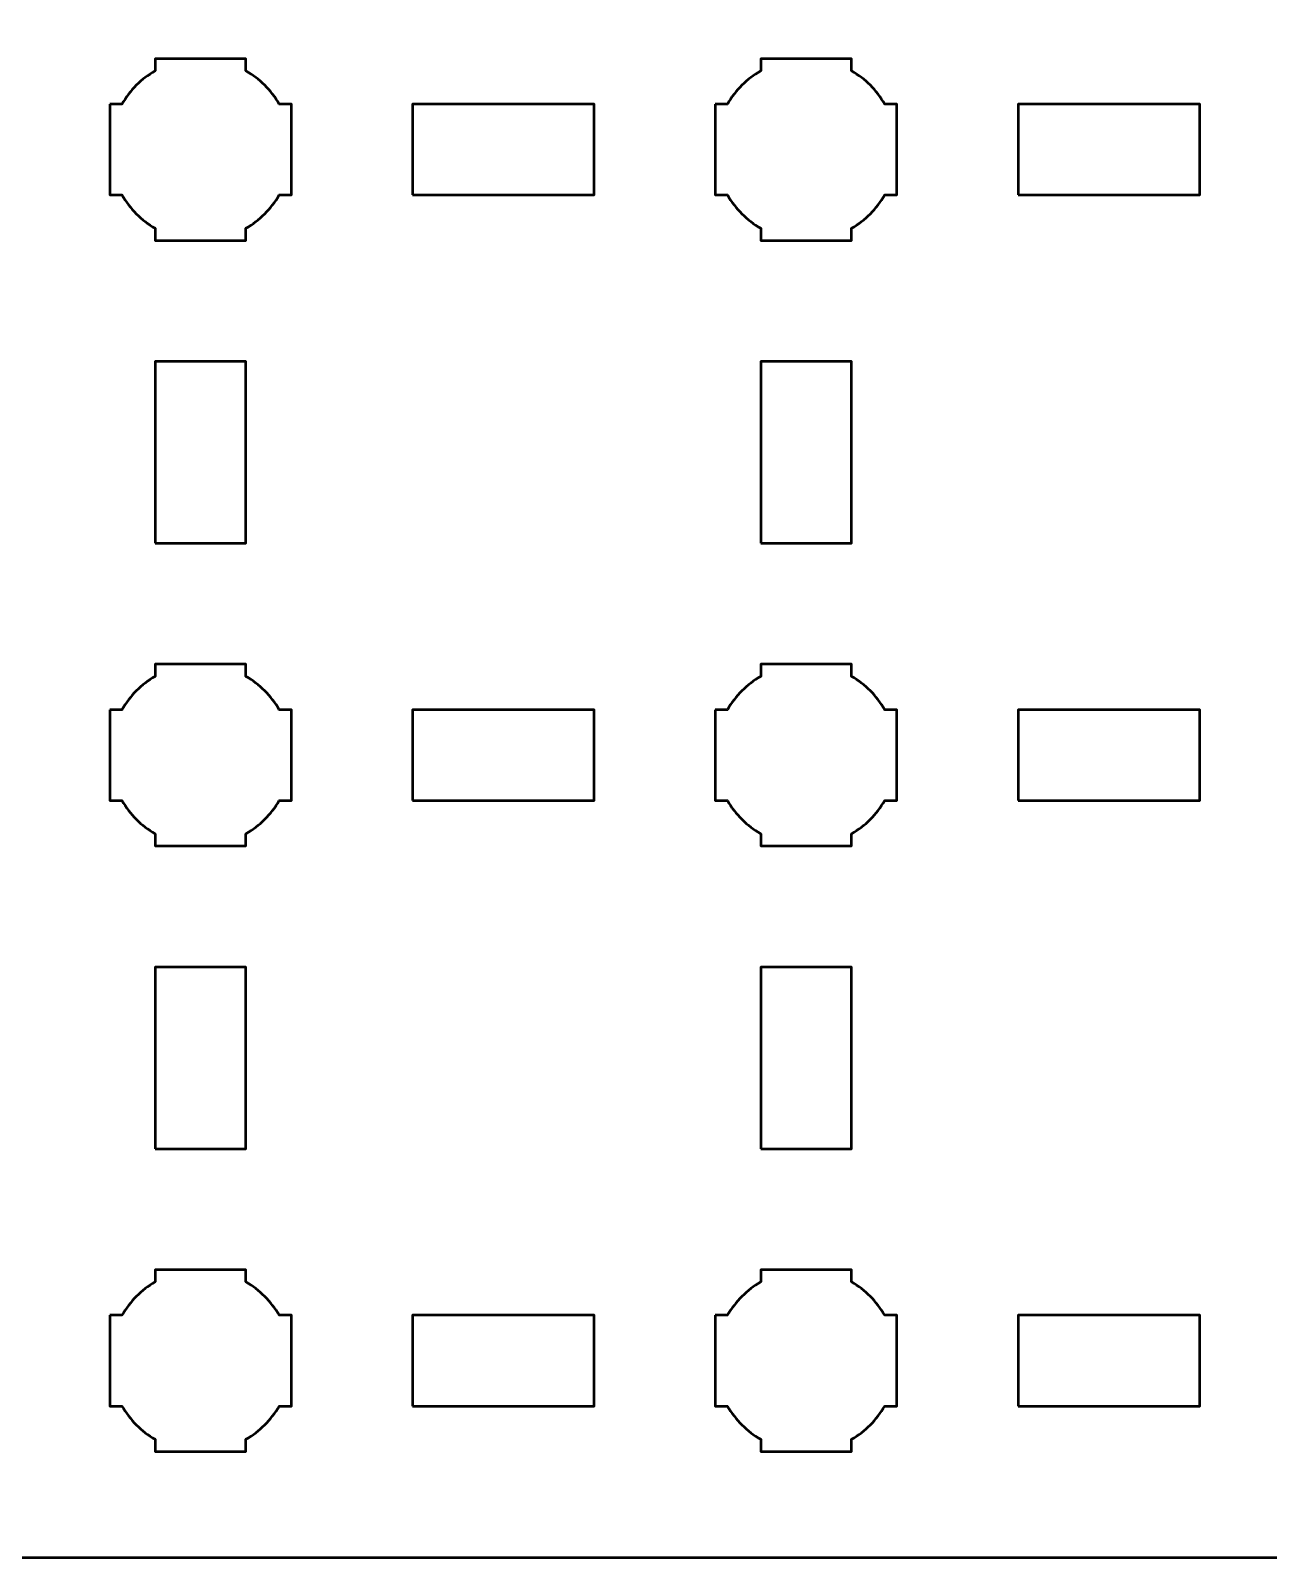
# Model space of a CAD drawing. Header units: centimetres. Extents: x -19.1 to -1.9, y -19.5 to -10.2.
# Drawn here: x -15.06 to -10.97, y -19.5 to -14.46 of the extents above; entities that cross this region are included whole.
import ezdxf

# ---------------------------------------------------------------- set-up
doc = ezdxf.new("R2010")
doc.units = ezdxf.units.CM
doc.header["$MEASUREMENT"] = 0
doc.layers.add('Layer 1', color=7, linetype='Continuous')

msp = doc.modelspace()

# ---------------------------------------------------------------- linework, layer by layer
at = {"layer": 'Layer 1', "lineweight": 53}
for points in [[(-13.8, -15), (-13.2, -15), (-13.2, -14.7), (-13.8, -14.7), (-13.8, -15)], [(-11.8, -15), (-11.2, -15), (-11.2, -14.7), (-11.8, -14.7), (-11.8, -15)], [(-14.65, -16.15), (-14.35, -16.15), (-14.35, -15.55), (-14.65, -15.55), (-14.65, -16.15)], [(-12.65, -16.15), (-12.35, -16.15), (-12.35, -15.55), (-12.65, -15.55), (-12.65, -16.15)], [(-13.8, -17), (-13.2, -17), (-13.2, -16.7), (-13.8, -16.7), (-13.8, -17)], [(-11.8, -17), (-11.2, -17), (-11.2, -16.7), (-11.8, -16.7), (-11.8, -17)], [(-14.65, -18.15), (-14.35, -18.15), (-14.35, -17.55), (-14.65, -17.55), (-14.65, -18.15)], [(-12.65, -18.15), (-12.35, -18.15), (-12.35, -17.55), (-12.65, -17.55), (-12.65, -18.15)], [(-13.8, -19), (-13.2, -19), (-13.2, -18.7), (-13.8, -18.7), (-13.8, -19)], [(-11.8, -19), (-11.2, -19), (-11.2, -18.7), (-11.8, -18.7), (-11.8, -19)]]:
    msp.add_lwpolyline(points, close=True, dxfattribs=at)
for points, knots in [([(-19.15, -19), (-19.15, -19), (-19.15, -10.7), (-19.15, -10.7), (-19.15, -10.7), (-19.15, -10.42391), (-18.92609, -10.2), (-18.65, -10.2), (-18.65, -10.2), (-18.65, -10.2), (-2.35, -10.2), (-2.35, -10.2), (-2.35, -10.2), (-2.07391, -10.2), (-1.85, -10.42391), (-1.85, -10.7), (-1.85, -10.7), (-1.85, -10.7), (-1.85, -19), (-1.85, -19), (-1.85, -19), (-1.85, -19.27609), (-2.07391, -19.5), (-2.35, -19.5), (-2.35, -19.5), (-2.35, -19.5), (-18.65, -19.5), (-18.65, -19.5), (-18.65, -19.5), (-18.92609, -19.5), (-19.15, -19.27609), (-19.15, -19)], [0, 0, 0, 0, 0.125, 0.125, 0.125, 0.125, 0.25, 0.25, 0.25, 0.25, 0.375, 0.375, 0.375, 0.375, 0.5, 0.5, 0.5, 0.5, 0.625, 0.625, 0.625, 0.625, 0.75, 0.75, 0.75, 0.75, 0.875, 0.875, 0.875, 0.875, 1, 1, 1, 1]), ([(-14.8, -14.7), (-14.8, -14.7), (-14.75985, -14.7), (-14.75985, -14.7), (-14.75985, -14.7), (-14.7335, -14.65447), (-14.69553, -14.6165), (-14.65, -14.59015), (-14.65, -14.59015), (-14.65, -14.59015), (-14.65, -14.55), (-14.65, -14.55), (-14.65, -14.55), (-14.65, -14.55), (-14.5, -14.55), (-14.5, -14.55), (-14.5, -14.55), (-14.5, -14.55), (-14.35, -14.55), (-14.35, -14.55), (-14.35, -14.55), (-14.35, -14.55), (-14.35, -14.59015), (-14.35, -14.59015), (-14.35, -14.59015), (-14.30447, -14.6165), (-14.2665, -14.65447), (-14.24015, -14.7), (-14.24015, -14.7), (-14.24015, -14.7), (-14.2, -14.7), (-14.2, -14.7), (-14.2, -14.7), (-14.2, -14.7), (-14.2, -14.85), (-14.2, -14.85), (-14.2, -14.85), (-14.2, -14.85), (-14.2, -15), (-14.2, -15), (-14.2, -15), (-14.2, -15), (-14.24015, -15), (-14.24015, -15), (-14.24015, -15), (-14.2665, -15.04553), (-14.30447, -15.0835), (-14.35, -15.10985), (-14.35, -15.10985), (-14.35, -15.10985), (-14.35, -15.15), (-14.35, -15.15), (-14.35, -15.15), (-14.35, -15.15), (-14.5, -15.15), (-14.5, -15.15), (-14.5, -15.15), (-14.5, -15.15), (-14.65, -15.15), (-14.65, -15.15), (-14.65, -15.15), (-14.65, -15.15), (-14.65, -15.10985), (-14.65, -15.10985), (-14.65, -15.10985), (-14.69553, -15.0835), (-14.7335, -15.04553), (-14.75985, -15), (-14.75985, -15), (-14.75985, -15), (-14.8, -15), (-14.8, -15), (-14.8, -15), (-14.8, -15), (-14.8, -14.85), (-14.8, -14.85), (-14.8, -14.85), (-14.8, -14.85), (-14.8, -14.7), (-14.8, -14.7)], [0, 0, 0, 0, 0.05, 0.05, 0.05, 0.05, 0.1, 0.1, 0.1, 0.1, 0.15, 0.15, 0.15, 0.15, 0.2, 0.2, 0.2, 0.2, 0.25, 0.25, 0.25, 0.25, 0.3, 0.3, 0.3, 0.3, 0.35, 0.35, 0.35, 0.35, 0.4, 0.4, 0.4, 0.4, 0.45, 0.45, 0.45, 0.45, 0.5, 0.5, 0.5, 0.5, 0.55, 0.55, 0.55, 0.55, 0.6, 0.6, 0.6, 0.6, 0.65, 0.65, 0.65, 0.65, 0.7, 0.7, 0.7, 0.7, 0.75, 0.75, 0.75, 0.75, 0.8, 0.8, 0.8, 0.8, 0.85, 0.85, 0.85, 0.85, 0.9, 0.9, 0.9, 0.9, 0.95, 0.95, 0.95, 0.95, 1, 1, 1, 1]), ([(-12.8, -14.7), (-12.8, -14.7), (-12.75985, -14.7), (-12.75985, -14.7), (-12.75985, -14.7), (-12.7335, -14.65447), (-12.69553, -14.6165), (-12.65, -14.59015), (-12.65, -14.59015), (-12.65, -14.59015), (-12.65, -14.55), (-12.65, -14.55), (-12.65, -14.55), (-12.65, -14.55), (-12.5, -14.55), (-12.5, -14.55), (-12.5, -14.55), (-12.5, -14.55), (-12.35, -14.55), (-12.35, -14.55), (-12.35, -14.55), (-12.35, -14.55), (-12.35, -14.59015), (-12.35, -14.59015), (-12.35, -14.59015), (-12.30447, -14.6165), (-12.2665, -14.65447), (-12.24015, -14.7), (-12.24015, -14.7), (-12.24015, -14.7), (-12.2, -14.7), (-12.2, -14.7), (-12.2, -14.7), (-12.2, -14.7), (-12.2, -14.85), (-12.2, -14.85), (-12.2, -14.85), (-12.2, -14.85), (-12.2, -15), (-12.2, -15), (-12.2, -15), (-12.2, -15), (-12.24015, -15), (-12.24015, -15), (-12.24015, -15), (-12.2665, -15.04553), (-12.30447, -15.0835), (-12.35, -15.10985), (-12.35, -15.10985), (-12.35, -15.10985), (-12.35, -15.15), (-12.35, -15.15), (-12.35, -15.15), (-12.35, -15.15), (-12.5, -15.15), (-12.5, -15.15), (-12.5, -15.15), (-12.5, -15.15), (-12.65, -15.15), (-12.65, -15.15), (-12.65, -15.15), (-12.65, -15.15), (-12.65, -15.10985), (-12.65, -15.10985), (-12.65, -15.10985), (-12.69553, -15.0835), (-12.7335, -15.04553), (-12.75985, -15), (-12.75985, -15), (-12.75985, -15), (-12.8, -15), (-12.8, -15), (-12.8, -15), (-12.8, -15), (-12.8, -14.85), (-12.8, -14.85), (-12.8, -14.85), (-12.8, -14.85), (-12.8, -14.7), (-12.8, -14.7)], [0, 0, 0, 0, 0.05, 0.05, 0.05, 0.05, 0.1, 0.1, 0.1, 0.1, 0.15, 0.15, 0.15, 0.15, 0.2, 0.2, 0.2, 0.2, 0.25, 0.25, 0.25, 0.25, 0.3, 0.3, 0.3, 0.3, 0.35, 0.35, 0.35, 0.35, 0.4, 0.4, 0.4, 0.4, 0.45, 0.45, 0.45, 0.45, 0.5, 0.5, 0.5, 0.5, 0.55, 0.55, 0.55, 0.55, 0.6, 0.6, 0.6, 0.6, 0.65, 0.65, 0.65, 0.65, 0.7, 0.7, 0.7, 0.7, 0.75, 0.75, 0.75, 0.75, 0.8, 0.8, 0.8, 0.8, 0.85, 0.85, 0.85, 0.85, 0.9, 0.9, 0.9, 0.9, 0.95, 0.95, 0.95, 0.95, 1, 1, 1, 1]), ([(-14.8, -16.7), (-14.8, -16.7), (-14.75985, -16.7), (-14.75985, -16.7), (-14.75985, -16.7), (-14.7335, -16.65447), (-14.69553, -16.6165), (-14.65, -16.59015), (-14.65, -16.59015), (-14.65, -16.59015), (-14.65, -16.55), (-14.65, -16.55), (-14.65, -16.55), (-14.65, -16.55), (-14.5, -16.55), (-14.5, -16.55), (-14.5, -16.55), (-14.5, -16.55), (-14.35, -16.55), (-14.35, -16.55), (-14.35, -16.55), (-14.35, -16.55), (-14.35, -16.59015), (-14.35, -16.59015), (-14.35, -16.59015), (-14.30447, -16.6165), (-14.2665, -16.65447), (-14.24015, -16.7), (-14.24015, -16.7), (-14.24015, -16.7), (-14.2, -16.7), (-14.2, -16.7), (-14.2, -16.7), (-14.2, -16.7), (-14.2, -16.85), (-14.2, -16.85), (-14.2, -16.85), (-14.2, -16.85), (-14.2, -17), (-14.2, -17), (-14.2, -17), (-14.2, -17), (-14.24015, -17), (-14.24015, -17), (-14.24015, -17), (-14.2665, -17.04553), (-14.30447, -17.0835), (-14.35, -17.10985), (-14.35, -17.10985), (-14.35, -17.10985), (-14.35, -17.15), (-14.35, -17.15), (-14.35, -17.15), (-14.35, -17.15), (-14.5, -17.15), (-14.5, -17.15), (-14.5, -17.15), (-14.5, -17.15), (-14.65, -17.15), (-14.65, -17.15), (-14.65, -17.15), (-14.65, -17.15), (-14.65, -17.10985), (-14.65, -17.10985), (-14.65, -17.10985), (-14.69553, -17.0835), (-14.7335, -17.04553), (-14.75985, -17), (-14.75985, -17), (-14.75985, -17), (-14.8, -17), (-14.8, -17), (-14.8, -17), (-14.8, -17), (-14.8, -16.85), (-14.8, -16.85), (-14.8, -16.85), (-14.8, -16.85), (-14.8, -16.7), (-14.8, -16.7)], [0, 0, 0, 0, 0.05, 0.05, 0.05, 0.05, 0.1, 0.1, 0.1, 0.1, 0.15, 0.15, 0.15, 0.15, 0.2, 0.2, 0.2, 0.2, 0.25, 0.25, 0.25, 0.25, 0.3, 0.3, 0.3, 0.3, 0.35, 0.35, 0.35, 0.35, 0.4, 0.4, 0.4, 0.4, 0.45, 0.45, 0.45, 0.45, 0.5, 0.5, 0.5, 0.5, 0.55, 0.55, 0.55, 0.55, 0.6, 0.6, 0.6, 0.6, 0.65, 0.65, 0.65, 0.65, 0.7, 0.7, 0.7, 0.7, 0.75, 0.75, 0.75, 0.75, 0.8, 0.8, 0.8, 0.8, 0.85, 0.85, 0.85, 0.85, 0.9, 0.9, 0.9, 0.9, 0.95, 0.95, 0.95, 0.95, 1, 1, 1, 1]), ([(-12.8, -16.7), (-12.8, -16.7), (-12.75985, -16.7), (-12.75985, -16.7), (-12.75985, -16.7), (-12.7335, -16.65447), (-12.69553, -16.6165), (-12.65, -16.59015), (-12.65, -16.59015), (-12.65, -16.59015), (-12.65, -16.55), (-12.65, -16.55), (-12.65, -16.55), (-12.65, -16.55), (-12.5, -16.55), (-12.5, -16.55), (-12.5, -16.55), (-12.5, -16.55), (-12.35, -16.55), (-12.35, -16.55), (-12.35, -16.55), (-12.35, -16.55), (-12.35, -16.59015), (-12.35, -16.59015), (-12.35, -16.59015), (-12.30447, -16.6165), (-12.2665, -16.65447), (-12.24015, -16.7), (-12.24015, -16.7), (-12.24015, -16.7), (-12.2, -16.7), (-12.2, -16.7), (-12.2, -16.7), (-12.2, -16.7), (-12.2, -16.85), (-12.2, -16.85), (-12.2, -16.85), (-12.2, -16.85), (-12.2, -17), (-12.2, -17), (-12.2, -17), (-12.2, -17), (-12.24015, -17), (-12.24015, -17), (-12.24015, -17), (-12.2665, -17.04553), (-12.30447, -17.0835), (-12.35, -17.10985), (-12.35, -17.10985), (-12.35, -17.10985), (-12.35, -17.15), (-12.35, -17.15), (-12.35, -17.15), (-12.35, -17.15), (-12.5, -17.15), (-12.5, -17.15), (-12.5, -17.15), (-12.5, -17.15), (-12.65, -17.15), (-12.65, -17.15), (-12.65, -17.15), (-12.65, -17.15), (-12.65, -17.10985), (-12.65, -17.10985), (-12.65, -17.10985), (-12.69553, -17.0835), (-12.7335, -17.04553), (-12.75985, -17), (-12.75985, -17), (-12.75985, -17), (-12.8, -17), (-12.8, -17), (-12.8, -17), (-12.8, -17), (-12.8, -16.85), (-12.8, -16.85), (-12.8, -16.85), (-12.8, -16.85), (-12.8, -16.7), (-12.8, -16.7)], [0, 0, 0, 0, 0.05, 0.05, 0.05, 0.05, 0.1, 0.1, 0.1, 0.1, 0.15, 0.15, 0.15, 0.15, 0.2, 0.2, 0.2, 0.2, 0.25, 0.25, 0.25, 0.25, 0.3, 0.3, 0.3, 0.3, 0.35, 0.35, 0.35, 0.35, 0.4, 0.4, 0.4, 0.4, 0.45, 0.45, 0.45, 0.45, 0.5, 0.5, 0.5, 0.5, 0.55, 0.55, 0.55, 0.55, 0.6, 0.6, 0.6, 0.6, 0.65, 0.65, 0.65, 0.65, 0.7, 0.7, 0.7, 0.7, 0.75, 0.75, 0.75, 0.75, 0.8, 0.8, 0.8, 0.8, 0.85, 0.85, 0.85, 0.85, 0.9, 0.9, 0.9, 0.9, 0.95, 0.95, 0.95, 0.95, 1, 1, 1, 1]), ([(-14.8, -18.7), (-14.8, -18.7), (-14.75985, -18.7), (-14.75985, -18.7), (-14.75985, -18.7), (-14.7335, -18.65447), (-14.69553, -18.6165), (-14.65, -18.59015), (-14.65, -18.59015), (-14.65, -18.59015), (-14.65, -18.55), (-14.65, -18.55), (-14.65, -18.55), (-14.65, -18.55), (-14.5, -18.55), (-14.5, -18.55), (-14.5, -18.55), (-14.5, -18.55), (-14.35, -18.55), (-14.35, -18.55), (-14.35, -18.55), (-14.35, -18.55), (-14.35, -18.59015), (-14.35, -18.59015), (-14.35, -18.59015), (-14.30447, -18.6165), (-14.2665, -18.65447), (-14.24015, -18.7), (-14.24015, -18.7), (-14.24015, -18.7), (-14.2, -18.7), (-14.2, -18.7), (-14.2, -18.7), (-14.2, -18.7), (-14.2, -18.85), (-14.2, -18.85), (-14.2, -18.85), (-14.2, -18.85), (-14.2, -19), (-14.2, -19), (-14.2, -19), (-14.2, -19), (-14.24015, -19), (-14.24015, -19), (-14.24015, -19), (-14.2665, -19.04553), (-14.30447, -19.0835), (-14.35, -19.10985), (-14.35, -19.10985), (-14.35, -19.10985), (-14.35, -19.15), (-14.35, -19.15), (-14.35, -19.15), (-14.35, -19.15), (-14.5, -19.15), (-14.5, -19.15), (-14.5, -19.15), (-14.5, -19.15), (-14.65, -19.15), (-14.65, -19.15), (-14.65, -19.15), (-14.65, -19.15), (-14.65, -19.10985), (-14.65, -19.10985), (-14.65, -19.10985), (-14.69553, -19.0835), (-14.7335, -19.04553), (-14.75985, -19), (-14.75985, -19), (-14.75985, -19), (-14.8, -19), (-14.8, -19), (-14.8, -19), (-14.8, -19), (-14.8, -18.85), (-14.8, -18.85), (-14.8, -18.85), (-14.8, -18.85), (-14.8, -18.7), (-14.8, -18.7)], [0, 0, 0, 0, 0.05, 0.05, 0.05, 0.05, 0.1, 0.1, 0.1, 0.1, 0.15, 0.15, 0.15, 0.15, 0.2, 0.2, 0.2, 0.2, 0.25, 0.25, 0.25, 0.25, 0.3, 0.3, 0.3, 0.3, 0.35, 0.35, 0.35, 0.35, 0.4, 0.4, 0.4, 0.4, 0.45, 0.45, 0.45, 0.45, 0.5, 0.5, 0.5, 0.5, 0.55, 0.55, 0.55, 0.55, 0.6, 0.6, 0.6, 0.6, 0.65, 0.65, 0.65, 0.65, 0.7, 0.7, 0.7, 0.7, 0.75, 0.75, 0.75, 0.75, 0.8, 0.8, 0.8, 0.8, 0.85, 0.85, 0.85, 0.85, 0.9, 0.9, 0.9, 0.9, 0.95, 0.95, 0.95, 0.95, 1, 1, 1, 1]), ([(-12.8, -18.7), (-12.8, -18.7), (-12.75985, -18.7), (-12.75985, -18.7), (-12.75985, -18.7), (-12.7335, -18.65447), (-12.69553, -18.6165), (-12.65, -18.59015), (-12.65, -18.59015), (-12.65, -18.59015), (-12.65, -18.55), (-12.65, -18.55), (-12.65, -18.55), (-12.65, -18.55), (-12.5, -18.55), (-12.5, -18.55), (-12.5, -18.55), (-12.5, -18.55), (-12.35, -18.55), (-12.35, -18.55), (-12.35, -18.55), (-12.35, -18.55), (-12.35, -18.59015), (-12.35, -18.59015), (-12.35, -18.59015), (-12.30447, -18.6165), (-12.2665, -18.65447), (-12.24015, -18.7), (-12.24015, -18.7), (-12.24015, -18.7), (-12.2, -18.7), (-12.2, -18.7), (-12.2, -18.7), (-12.2, -18.7), (-12.2, -18.85), (-12.2, -18.85), (-12.2, -18.85), (-12.2, -18.85), (-12.2, -19), (-12.2, -19), (-12.2, -19), (-12.2, -19), (-12.24015, -19), (-12.24015, -19), (-12.24015, -19), (-12.2665, -19.04553), (-12.30447, -19.0835), (-12.35, -19.10985), (-12.35, -19.10985), (-12.35, -19.10985), (-12.35, -19.15), (-12.35, -19.15), (-12.35, -19.15), (-12.35, -19.15), (-12.5, -19.15), (-12.5, -19.15), (-12.5, -19.15), (-12.5, -19.15), (-12.65, -19.15), (-12.65, -19.15), (-12.65, -19.15), (-12.65, -19.15), (-12.65, -19.10985), (-12.65, -19.10985), (-12.65, -19.10985), (-12.69553, -19.0835), (-12.7335, -19.04553), (-12.75985, -19), (-12.75985, -19), (-12.75985, -19), (-12.8, -19), (-12.8, -19), (-12.8, -19), (-12.8, -19), (-12.8, -18.85), (-12.8, -18.85), (-12.8, -18.85), (-12.8, -18.85), (-12.8, -18.7), (-12.8, -18.7)], [0, 0, 0, 0, 0.05, 0.05, 0.05, 0.05, 0.1, 0.1, 0.1, 0.1, 0.15, 0.15, 0.15, 0.15, 0.2, 0.2, 0.2, 0.2, 0.25, 0.25, 0.25, 0.25, 0.3, 0.3, 0.3, 0.3, 0.35, 0.35, 0.35, 0.35, 0.4, 0.4, 0.4, 0.4, 0.45, 0.45, 0.45, 0.45, 0.5, 0.5, 0.5, 0.5, 0.55, 0.55, 0.55, 0.55, 0.6, 0.6, 0.6, 0.6, 0.65, 0.65, 0.65, 0.65, 0.7, 0.7, 0.7, 0.7, 0.75, 0.75, 0.75, 0.75, 0.8, 0.8, 0.8, 0.8, 0.85, 0.85, 0.85, 0.85, 0.9, 0.9, 0.9, 0.9, 0.95, 0.95, 0.95, 0.95, 1, 1, 1, 1])]:
    msp.add_open_spline(points, degree=3, knots=knots, dxfattribs=at)

doc.saveas('drawing.dxf')
